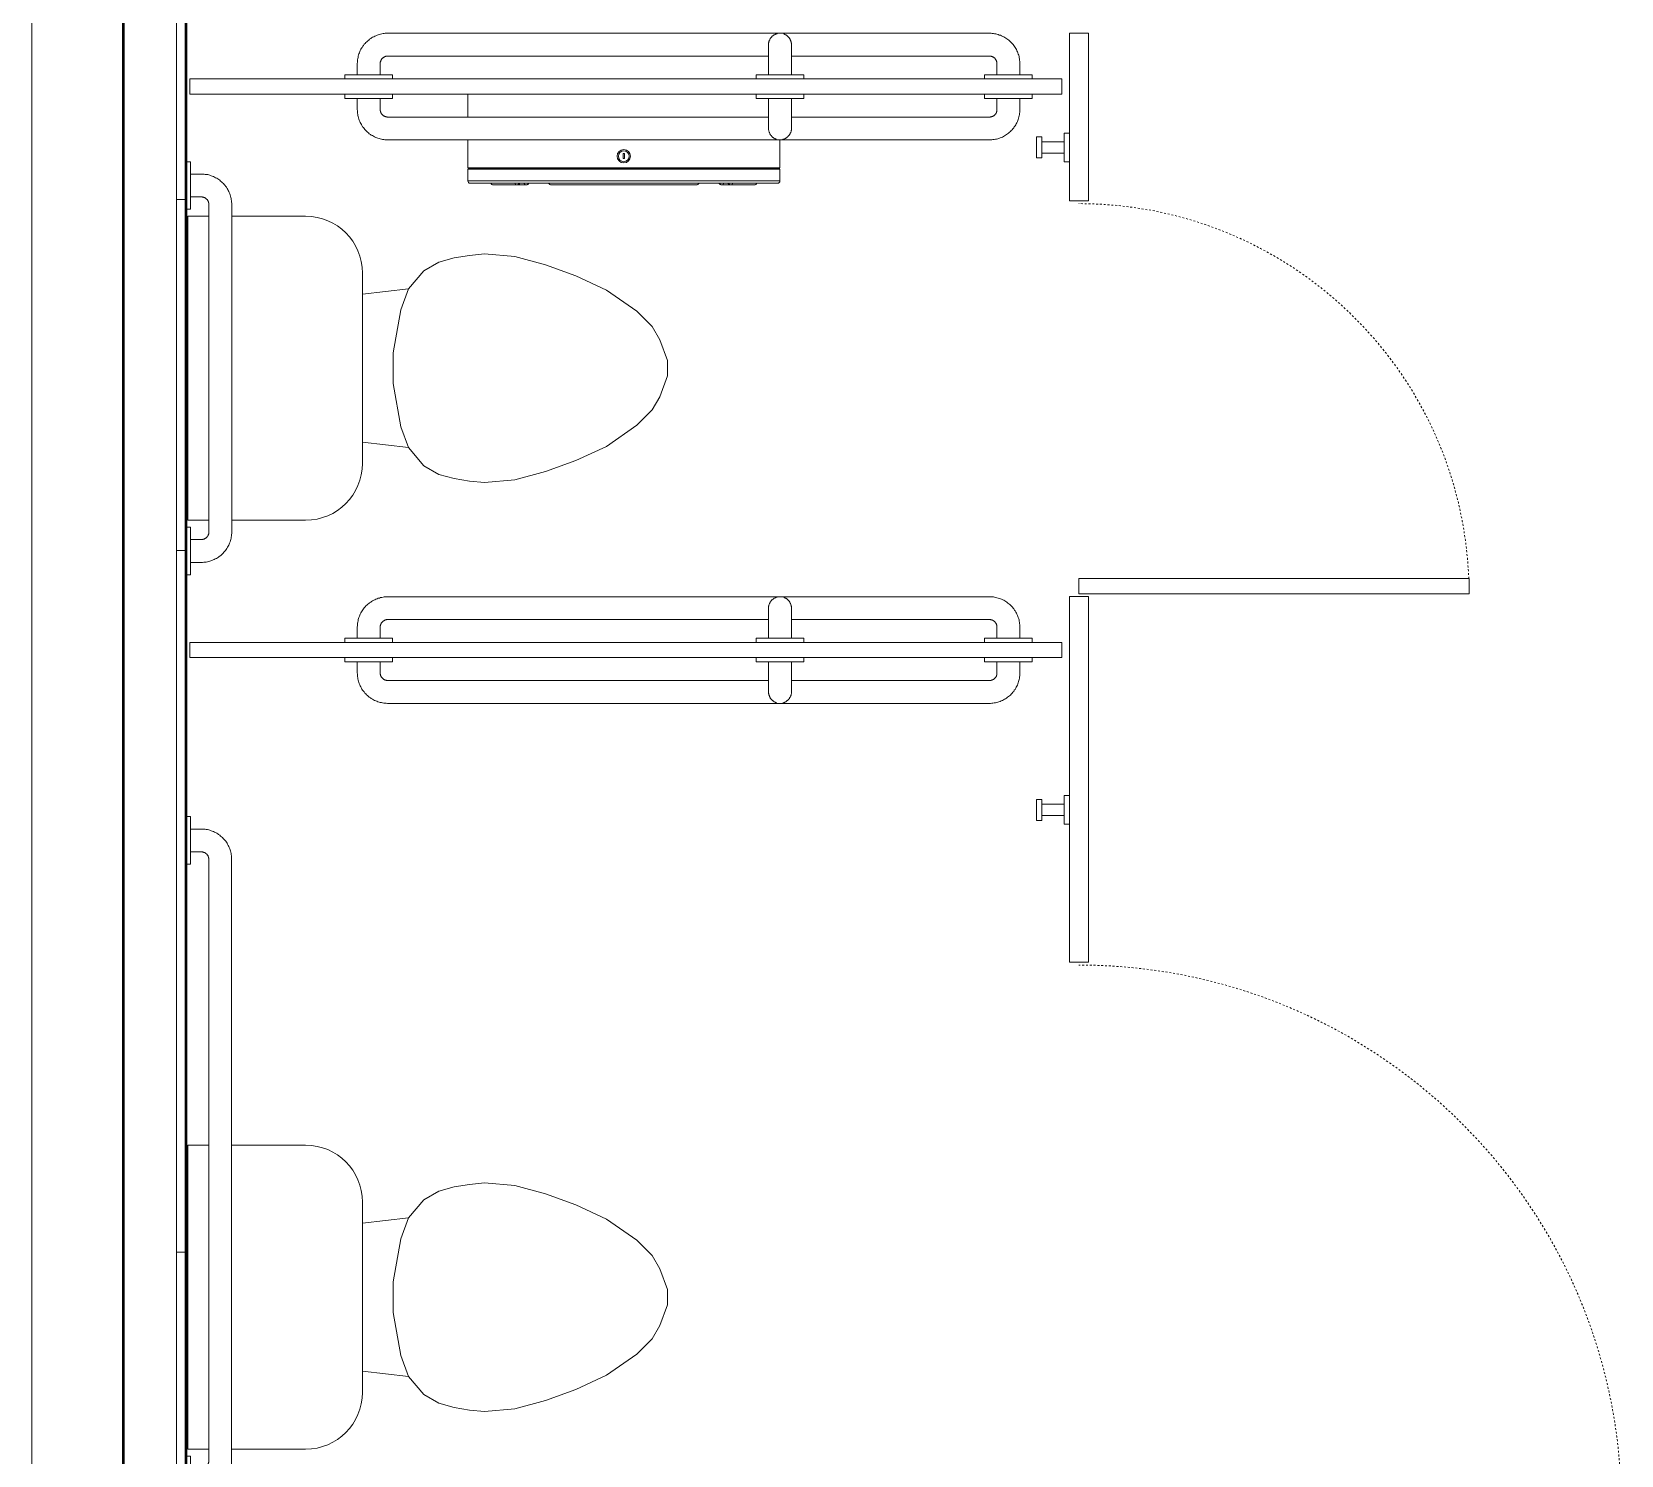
# Model space of a CAD drawing. Header units: inches. Extents: x 23906 to 26716, y -23130 to -20467.
# Drawn here: x 25511.9 to 25616.2, y -22684.7 to -22591.2 of the extents above; entities that cross this region are included whole.
import ezdxf

# ---------------------------------------------------------------- set-up
doc = ezdxf.new("R2010")
doc.units = ezdxf.units.IN
doc.header["$MEASUREMENT"] = 0
doc.linetypes.add('Dash', pattern=[0.25, 0.125, -0.125])
doc.linetypes.add('Dash_2_', pattern=[0.25, 0.125, -0.125])
for name, color, linetype, lineweight in [('A-AREA', 32, 'Continuous', 9), ('A-GENM', 13, 'Continuous', 9), ('A-WALL', 113, 'Continuous', 13), ('A-WALL-PATT', 111, 'Continuous', 50), ('I-WALL', 2, 'Continuous', 13), ('P-SANR-FIXT', 6, 'Continuous', 9), ('Q-SPCQ', 91, 'Continuous', 9), ('Q-SPCQ-HDLN', 91, 'Dash_2_', 9)]:
    doc.layers.add(name, color=color, linetype=linetype, lineweight=lineweight)

# ---------------------------------------------------------------- blocks, each defined once
blk = doc.blocks.new('Toilet-Domestic-3D - Toilet-Domestic-3D-V15-Enlarged First Floor Plan _East_')
at = {"layer": 'P-SANR-FIXT', "color": 7}
for p, q in [((-9.98, 19.48), (9.98, 19.48)), ((-9.98, 18.1), (-9.98, 19.48)), ((9.98, 19.48), (9.98, 18.1)), ((-9.98, 11.75), (-9.98, 16.6)), ((9.98, 16.6), (9.98, 11.75)), ((6.25, 8.02), (-6.25, 8.02)), ((-4.86, 8.02), (-5.21, 5)), ((4.86, 8.02), (5.21, 5)), ((-3.84, 5.5), (-5.21, 5)), ((-1, 6), (-3.84, 5.5)), ((1, 6), (-1, 6)), ((3.84, 5.5), (1, 6)), ((5.21, 5), (3.84, 5.5)), ((-5.21, 5), (-6.4, 4)), ((6.4, 4), (5.21, 5)), ((-6.4, 4), (-6.97, 3)), ((6.97, 3), (6.4, 4)), ((-6.97, 3), (-7.24, 2)), ((7.24, 2), (6.97, 3)), ((-7.24, 2), (-7.41, 1)), ((7.41, 1), (7.24, 2)), ((-7.41, 1), (-7.5, 0)), ((-7.5, 0), (-7.33, -1.99)), ((7.33, -1.99), (7.5, 0)), ((7.5, 0), (7.41, 1)), ((-7.33, -1.99), (-6.79, -4)), ((6.79, -4), (7.33, -1.99)), ((-6.79, -4), (-6.06, -6)), ((6.06, -6), (6.79, -4)), ((-6.06, -6), (-5.13, -8)), ((5.13, -8), (6.06, -6)), ((-5.13, -8), (-3.74, -10)), ((3.74, -10), (5.13, -8)), ((-3.74, -10), (-2.74, -11)), ((2.74, -11), (3.74, -10)), ((-2.74, -11), (-1.87, -11.5)), ((1.87, -11.5), (2.74, -11)), ((-1.87, -11.5), (-0.5, -12)), ((-0.5, -12), (0.5, -12)), ((0.5, -12), (1.87, -11.5))]:
    blk.add_line(p, q, dxfattribs=at)
for centre, start, end in [((-6.25, 11.75), 180, 270), ((6.25, 11.75), 270, 360)]:
    blk.add_arc(centre, 3.73, start, end, dxfattribs=at)
blk = doc.blocks.new('Toilet-Domestic-3D - Toilet-Domestic-3D-V16-Enlarged First Floor Plan _East_')
at = {"layer": 'P-SANR-FIXT', "color": 7}
for p, q in [((-9.98, 19.48), (9.98, 19.48)), ((-9.98, 18.1), (-9.98, 19.48)), ((9.98, 19.48), (9.98, 18.1)), ((-9.98, 11.75), (-9.98, 16.6)), ((9.98, 16.6), (9.98, 11.75)), ((6.25, 8.02), (-6.25, 8.02)), ((-4.86, 8.02), (-5.21, 5)), ((4.86, 8.02), (5.21, 5)), ((-3.84, 5.5), (-5.21, 5)), ((-1, 6), (-3.84, 5.5)), ((1, 6), (-1, 6)), ((3.84, 5.5), (1, 6)), ((5.21, 5), (3.84, 5.5)), ((-5.21, 5), (-6.4, 4)), ((6.4, 4), (5.21, 5)), ((-6.4, 4), (-6.97, 3)), ((6.97, 3), (6.4, 4)), ((-6.97, 3), (-7.24, 2)), ((7.24, 2), (6.97, 3)), ((-7.24, 2), (-7.41, 1)), ((7.41, 1), (7.24, 2)), ((-7.41, 1), (-7.5, 0)), ((-7.5, 0), (-7.33, -1.99)), ((7.33, -1.99), (7.5, 0)), ((7.5, 0), (7.41, 1)), ((-7.33, -1.99), (-6.79, -4)), ((6.79, -4), (7.33, -1.99)), ((-6.79, -4), (-6.06, -6)), ((6.06, -6), (6.79, -4)), ((-6.06, -6), (-5.13, -8)), ((5.13, -8), (6.06, -6)), ((-5.13, -8), (-3.74, -10)), ((3.74, -10), (5.13, -8)), ((-3.74, -10), (-2.74, -11)), ((2.74, -11), (3.74, -10)), ((-2.74, -11), (-1.87, -11.5)), ((1.87, -11.5), (2.74, -11)), ((-1.87, -11.5), (-0.5, -12)), ((-0.5, -12), (0.5, -12)), ((0.5, -12), (1.87, -11.5))]:
    blk.add_line(p, q, dxfattribs=at)
for centre, start, end in [((-6.25, 11.75), 180, 270), ((6.25, 11.75), 270, 360)]:
    blk.add_arc(centre, 3.73, start, end, dxfattribs=at)
blk = doc.blocks.new('Partition-Floor_Braced-Bradley_Corp-St_Stl-ADA-N_Stalls - ADA _optional_ _ n Standard Stalls-320692-Enlarged First Floor Plan _East_')
at = {"layer": 'Q-SPCQ', "color": 7}
for p, q in [((68.5, -0.88), (67.5, -0.88)), ((67.5, -0.88), (67.5, -58.13)), ((68.5, -58.13), (68.5, -0.88)), ((105.5, -0.88), (104.5, -0.88)), ((104.5, -0.88), (104.5, -58.13)), ((105.5, -58.13), (105.5, -0.88)), ((67.5, -58.13), (68.5, -58.13)), ((104.5, -58.13), (105.5, -58.13)), ((71.5, -58.63), (47.5, -58.63)), ((47.5, -58.63), (47.5, -59.88)), ((71.5, -59.88), (71.5, -58.63)), ((72.69, -59.25), (71.69, -59.25)), ((71.69, -59.25), (71.69, -84.87)), ((72.69, -84.87), (72.69, -59.25)), ((97.5, -58.63), (97.5, -59.88)), ((108.5, -58.63), (97.5, -58.63)), ((108.5, -59.88), (108.5, -58.63)), ((47.5, -59.88), (71.5, -59.88)), ((97.5, -59.88), (108.5, -59.88)), ((71.69, -84.87), (72.69, -84.87))]:
    blk.add_line(p, q, dxfattribs=at)
at = {"layer": 'Q-SPCQ-HDLN', "color": 7, "linetype": 'Dash'}
for centre, radius, start in [((11.69, -59.25), 35.62, 271.7908), ((71.69, -59.25), 25.62, 272.2042)]:
    blk.add_arc(centre, radius, start, 360, dxfattribs=at)
blk = doc.blocks.new('817_Grab_Bars - 8170-001420-V22-Enlarged First Floor Plan _East_')
at = {"layer": 'Q-SPCQ', "color": 7}
for p, q in [((25445.95, -22632.3), (25445.95, -22632.58)), ((25447.52, -22632.58), (25445.95, -22632.58)), ((25446.77, -22632.58), (25446.77, -22633.3)), ((25449.08, -22632.58), (25447.52, -22632.58)), ((25448.27, -22633.3), (25448.27, -22632.58)), ((25449.08, -22632.58), (25449.08, -22632.3)), ((25487.95, -22632.3), (25487.95, -22632.58)), ((25489.52, -22632.58), (25487.95, -22632.58)), ((25488.77, -22632.58), (25488.77, -22633.3)), ((25491.08, -22632.58), (25489.52, -22632.58)), ((25490.27, -22633.3), (25490.27, -22632.58)), ((25491.08, -22632.58), (25491.08, -22632.3)), ((25461.77, -22633.8), (25448.77, -22633.8)), ((25488.27, -22633.8), (25463.26, -22633.8)), ((25448.77, -22635.3), (25488.27, -22635.3))]:
    blk.add_line(p, q, dxfattribs=at)
at = {"layer": 'Q-SPCQ', "color": 7, "flags": 128}
for points in [[(25446.77, -22633.3), (25446.77, -22633.38), (25446.77, -22633.46), (25446.78, -22633.54), (25446.79, -22633.62), (25446.81, -22633.7), (25446.82, -22633.78), (25446.84, -22633.86), (25446.87, -22633.93), (25446.89, -22634.01), (25446.92, -22634.08), (25446.96, -22634.15), (25446.99, -22634.23), (25447.03, -22634.3), (25447.07, -22634.37), (25447.11, -22634.43), (25447.16, -22634.5), (25447.21, -22634.56), (25447.26, -22634.62), (25447.32, -22634.68), (25447.37, -22634.74), (25447.43, -22634.79), (25447.49, -22634.84), (25447.55, -22634.89), (25447.62, -22634.94), (25447.68, -22634.99), (25447.75, -22635.03), (25447.82, -22635.07), (25447.89, -22635.1), (25447.97, -22635.14), (25448.04, -22635.17), (25448.12, -22635.19), (25448.19, -22635.22), (25448.27, -22635.24), (25448.35, -22635.26), (25448.43, -22635.27), (25448.5, -22635.29), (25448.58, -22635.29), (25448.66, -22635.3), (25448.74, -22635.3), (25448.77, -22635.3)], [(25448.77, -22633.8), (25448.75, -22633.8), (25448.73, -22633.8), (25448.71, -22633.8), (25448.69, -22633.8), (25448.67, -22633.79), (25448.65, -22633.79), (25448.63, -22633.78), (25448.61, -22633.78), (25448.59, -22633.77), (25448.57, -22633.76), (25448.55, -22633.76), (25448.53, -22633.75), (25448.52, -22633.74), (25448.5, -22633.73), (25448.48, -22633.72), (25448.47, -22633.7), (25448.45, -22633.69), (25448.44, -22633.68), (25448.42, -22633.67), (25448.41, -22633.65), (25448.39, -22633.64), (25448.38, -22633.62), (25448.37, -22633.61), (25448.36, -22633.59), (25448.34, -22633.57), (25448.33, -22633.56), (25448.32, -22633.54), (25448.32, -22633.52), (25448.31, -22633.5), (25448.3, -22633.48), (25448.29, -22633.47), (25448.29, -22633.45), (25448.28, -22633.43), (25448.28, -22633.41), (25448.27, -22633.39), (25448.27, -22633.37), (25448.27, -22633.35), (25448.27, -22633.33), (25448.27, -22633.31), (25448.27, -22633.3)], [(25488.27, -22635.3), (25488.35, -22635.3), (25488.43, -22635.3), (25488.5, -22635.29), (25488.58, -22635.28), (25488.66, -22635.26), (25488.74, -22635.25), (25488.82, -22635.22), (25488.89, -22635.2), (25488.97, -22635.17), (25489.04, -22635.14), (25489.12, -22635.11), (25489.19, -22635.08), (25489.26, -22635.04), (25489.33, -22635), (25489.39, -22634.95), (25489.46, -22634.91), (25489.52, -22634.86), (25489.58, -22634.81), (25489.64, -22634.75), (25489.7, -22634.7), (25489.75, -22634.64), (25489.81, -22634.58), (25489.86, -22634.51), (25489.9, -22634.45), (25489.95, -22634.38), (25489.99, -22634.32), (25490.03, -22634.25), (25490.07, -22634.17), (25490.1, -22634.1), (25490.13, -22634.03), (25490.16, -22633.95), (25490.18, -22633.88), (25490.2, -22633.8), (25490.22, -22633.72), (25490.24, -22633.64), (25490.25, -22633.56), (25490.26, -22633.48), (25490.26, -22633.4), (25490.27, -22633.32), (25490.27, -22633.3)], [(25488.77, -22633.3), (25488.76, -22633.32), (25488.76, -22633.34), (25488.76, -22633.36), (25488.76, -22633.38), (25488.76, -22633.4), (25488.75, -22633.42), (25488.75, -22633.44), (25488.74, -22633.46), (25488.73, -22633.48), (25488.73, -22633.5), (25488.72, -22633.52), (25488.71, -22633.53), (25488.7, -22633.55), (25488.69, -22633.57), (25488.68, -22633.59), (25488.67, -22633.6), (25488.65, -22633.62), (25488.64, -22633.63), (25488.63, -22633.65), (25488.61, -22633.66), (25488.6, -22633.68), (25488.58, -22633.69), (25488.57, -22633.7), (25488.55, -22633.71), (25488.54, -22633.72), (25488.52, -22633.73), (25488.5, -22633.74), (25488.48, -22633.75), (25488.46, -22633.76), (25488.45, -22633.77), (25488.43, -22633.78), (25488.41, -22633.78), (25488.39, -22633.79), (25488.37, -22633.79), (25488.35, -22633.8), (25488.33, -22633.8), (25488.31, -22633.8), (25488.29, -22633.8), (25488.27, -22633.8), (25488.27, -22633.8)]]:
    blk.add_lwpolyline(points, dxfattribs=at)
blk = doc.blocks.new('817_Grab_Bars - 8170-001420-V23-Enlarged First Floor Plan _East_')
at = {"layer": 'Q-SPCQ', "color": 7}
for p, q in [((25488.27, -22628.3), (25448.77, -22628.3)), ((25446.77, -22630.3), (25446.77, -22631.02)), ((25448.27, -22631.02), (25448.27, -22630.3)), ((25448.77, -22629.8), (25461.77, -22629.8)), ((25463.26, -22629.8), (25488.27, -22629.8)), ((25488.77, -22630.3), (25488.77, -22631.02)), ((25490.27, -22631.02), (25490.27, -22630.3)), ((25445.95, -22631.02), (25445.95, -22631.3)), ((25445.95, -22631.02), (25447.52, -22631.02)), ((25447.52, -22631.02), (25449.08, -22631.02)), ((25449.08, -22631.3), (25449.08, -22631.02)), ((25487.95, -22631.02), (25487.95, -22631.3)), ((25487.95, -22631.02), (25489.52, -22631.02)), ((25489.52, -22631.02), (25491.08, -22631.02)), ((25491.08, -22631.3), (25491.08, -22631.02))]:
    blk.add_line(p, q, dxfattribs=at)
at = {"layer": 'Q-SPCQ', "color": 7, "flags": 128}
for points in [[(25448.77, -22628.3), (25448.69, -22628.3), (25448.61, -22628.31), (25448.53, -22628.32), (25448.45, -22628.33), (25448.37, -22628.34), (25448.29, -22628.36), (25448.21, -22628.38), (25448.14, -22628.4), (25448.06, -22628.43), (25447.99, -22628.46), (25447.91, -22628.49), (25447.84, -22628.53), (25447.77, -22628.57), (25447.7, -22628.61), (25447.64, -22628.65), (25447.57, -22628.7), (25447.51, -22628.75), (25447.45, -22628.8), (25447.39, -22628.85), (25447.33, -22628.91), (25447.28, -22628.97), (25447.22, -22629.03), (25447.17, -22629.09), (25447.13, -22629.16), (25447.08, -22629.22), (25447.04, -22629.29), (25447, -22629.36), (25446.97, -22629.43), (25446.93, -22629.5), (25446.9, -22629.58), (25446.87, -22629.65), (25446.85, -22629.73), (25446.83, -22629.81), (25446.81, -22629.88), (25446.79, -22629.96), (25446.78, -22630.04), (25446.77, -22630.12), (25446.77, -22630.2), (25446.77, -22630.28), (25446.77, -22630.3)], [(25490.27, -22630.3), (25490.26, -22630.22), (25490.26, -22630.14), (25490.25, -22630.06), (25490.24, -22629.98), (25490.23, -22629.91), (25490.21, -22629.83), (25490.19, -22629.75), (25490.16, -22629.67), (25490.14, -22629.6), (25490.11, -22629.52), (25490.07, -22629.45), (25490.04, -22629.38), (25490, -22629.31), (25489.96, -22629.24), (25489.92, -22629.17), (25489.87, -22629.11), (25489.82, -22629.05), (25489.77, -22628.98), (25489.71, -22628.92), (25489.66, -22628.87), (25489.6, -22628.81), (25489.54, -22628.76), (25489.48, -22628.71), (25489.41, -22628.66), (25489.35, -22628.62), (25489.28, -22628.58), (25489.21, -22628.54), (25489.14, -22628.5), (25489.06, -22628.47), (25488.99, -22628.44), (25488.91, -22628.41), (25488.84, -22628.39), (25488.76, -22628.37), (25488.68, -22628.35), (25488.61, -22628.33), (25488.53, -22628.32), (25488.45, -22628.31), (25488.37, -22628.31), (25488.29, -22628.3), (25488.27, -22628.3)], [(25448.27, -22630.3), (25448.27, -22630.28), (25448.27, -22630.26), (25448.27, -22630.24), (25448.27, -22630.22), (25448.28, -22630.2), (25448.28, -22630.18), (25448.28, -22630.16), (25448.29, -22630.15), (25448.3, -22630.13), (25448.3, -22630.11), (25448.31, -22630.09), (25448.32, -22630.07), (25448.33, -22630.05), (25448.34, -22630.04), (25448.35, -22630.02), (25448.36, -22630), (25448.38, -22629.99), (25448.39, -22629.97), (25448.4, -22629.96), (25448.42, -22629.94), (25448.43, -22629.93), (25448.45, -22629.92), (25448.46, -22629.91), (25448.48, -22629.89), (25448.5, -22629.88), (25448.51, -22629.87), (25448.53, -22629.86), (25448.55, -22629.85), (25448.57, -22629.84), (25448.58, -22629.84), (25448.6, -22629.83), (25448.62, -22629.82), (25448.64, -22629.82), (25448.66, -22629.81), (25448.68, -22629.81), (25448.7, -22629.81), (25448.72, -22629.8), (25448.74, -22629.8), (25448.76, -22629.8), (25448.77, -22629.8)], [(25488.27, -22629.8), (25488.29, -22629.8), (25488.31, -22629.8), (25488.33, -22629.81), (25488.34, -22629.81), (25488.36, -22629.81), (25488.38, -22629.82), (25488.4, -22629.82), (25488.42, -22629.83), (25488.44, -22629.83), (25488.46, -22629.84), (25488.48, -22629.85), (25488.5, -22629.86), (25488.51, -22629.87), (25488.53, -22629.88), (25488.55, -22629.89), (25488.56, -22629.9), (25488.58, -22629.91), (25488.59, -22629.93), (25488.61, -22629.94), (25488.62, -22629.95), (25488.64, -22629.97), (25488.65, -22629.98), (25488.66, -22630), (25488.67, -22630.02), (25488.69, -22630.03), (25488.7, -22630.05), (25488.71, -22630.07), (25488.72, -22630.08), (25488.72, -22630.1), (25488.73, -22630.12), (25488.74, -22630.14), (25488.74, -22630.16), (25488.75, -22630.18), (25488.75, -22630.2), (25488.76, -22630.22), (25488.76, -22630.24), (25488.76, -22630.26), (25488.76, -22630.28), (25488.77, -22630.3), (25488.77, -22630.3)]]:
    blk.add_lwpolyline(points, dxfattribs=at)
blk = doc.blocks.new('Dispenser-Toilet_Tissue-Frost_Products_LTD_-Jumbo-169 - Steel-Brushed-Stainless_Steel-V25-Enlarged First Floor Plan _East_')
at = {"layer": 'Q-SPCQ', "color": 50, "lineweight": 20}
for p, q in [((25540.52, -22595.3), (25540.52, -22596.8)), ((25540.52, -22598.3), (25540.52, -22600.14)), ((25561.01, -22600.14), (25561.01, -22598.3)), ((25550.72, -22599.21), (25550.72, -22599.54)), ((25550.81, -22599.21), (25550.72, -22599.21)), ((25550.81, -22599.54), (25550.81, -22599.21)), ((25561.01, -22600.14), (25540.52, -22600.14)), ((25540.57, -22600.23), (25540.52, -22600.23)), ((25540.52, -22600.23), (25540.52, -22601)), ((25540.57, -22600.2), (25560.95, -22600.2)), ((25540.57, -22600.2), (25540.57, -22600.23)), ((25560.95, -22600.23), (25540.57, -22600.23)), ((25550.72, -22599.54), (25550.81, -22599.54)), ((25560.95, -22600.23), (25560.95, -22600.2)), ((25561.01, -22600.23), (25560.95, -22600.23)), ((25561.01, -22601), (25561.01, -22600.23)), ((25540.52, -22601), (25561.01, -22601)), ((25540.67, -22601.16), (25542.03, -22601.16)), ((25542.03, -22601.16), (25559.5, -22601.16)), ((25542.19, -22601.26), (25544.36, -22601.26)), ((25544.52, -22601.16), (25545.83, -22601.16)), ((25546.01, -22601.26), (25555.52, -22601.26)), ((25555.7, -22601.16), (25557.01, -22601.16)), ((25557.17, -22601.26), (25559.34, -22601.26)), ((25559.5, -22601.16), (25560.85, -22601.16))]:
    blk.add_line(p, q, dxfattribs=at)
for radius in [0.438, 0.358]:
    blk.add_circle((25550.76, -22599.38), radius, dxfattribs=at)
for centre, radius, start, end in [((25540.58, -22600.14), 0.0601, 180, 267.3185), ((25560.95, -22600.14), 0.06, 270, 0), ((25540.68, -22601), 0.16, 180, 269.0019), ((25542.19, -22601.08), 0.18, 206.3878, 270), ((25543.74, -22601.15), 0.118, 187.6431, 259.1884), ((25543.74, -22601.11), 0.151, 272.679, 340.3653), ((25543.77, -22601.08), 0.18, 270, 333.6084), ((25543.76, -22601.11), 0.151, 273.1667, 340.3726), ((25544.34, -22601.15), 0.119, 188.4805, 259.9599), ((25544.34, -22601.11), 0.151, 272.679, 340.3659), ((25544.35, -22601.11), 0.151, 272.679, 340.3659), ((25544.36, -22601.08), 0.18, 270, 333.6122), ((25546.01, -22601.04), 0.22, 213.0557, 270), ((25555.52, -22601.04), 0.22, 270, 326.9443), ((25557.17, -22601.08), 0.18, 206.3878, 270), ((25557.18, -22601.11), 0.151, 199.6341, 267.321), ((25557.19, -22601.11), 0.151, 199.6341, 267.321), ((25557.19, -22601.15), 0.119, 280.0401, 351.5195), ((25557.76, -22601.08), 0.18, 206.3878, 270), ((25557.77, -22601.11), 0.151, 199.6341, 266.8331), ((25557.79, -22601.11), 0.151, 199.6341, 267.321), ((25557.79, -22601.15), 0.118, 280.8116, 352.3569), ((25559.34, -22601.08), 0.18, 270, 333.6122), ((25560.85, -22601), 0.16, 270, 0)]:
    blk.add_arc(centre, radius, start, end, dxfattribs=at)
blk = doc.blocks.new('817_Grab_Bars - 8170-001420-V28-Enlarged First Floor Plan _East_')
at = {"layer": 'Q-SPCQ', "color": 7}
for p, q in [((25501.52, -22642.74), (25501.23, -22642.74)), ((25501.23, -22644.3), (25501.23, -22642.74)), ((25501.23, -22643.55), (25500.52, -22643.55)), ((25501.23, -22645.87), (25501.23, -22644.3)), ((25500.52, -22645.05), (25501.23, -22645.05)), ((25498.52, -22645.55), (25498.52, -22685.05)), ((25500.02, -22685.05), (25500.02, -22645.55)), ((25501.23, -22645.87), (25501.52, -22645.87)), ((25501.52, -22684.74), (25501.23, -22684.74)), ((25501.23, -22686.3), (25501.23, -22684.74)), ((25501.23, -22685.55), (25500.52, -22685.55)), ((25500.52, -22687.05), (25501.23, -22687.05)), ((25501.23, -22687.87), (25501.23, -22686.3)), ((25501.23, -22687.87), (25501.52, -22687.87))]:
    blk.add_line(p, q, dxfattribs=at)
at = {"layer": 'Q-SPCQ', "color": 7, "flags": 128}
for points in [[(25500.52, -22643.55), (25500.44, -22643.55), (25500.36, -22643.56), (25500.28, -22643.57), (25500.2, -22643.58), (25500.12, -22643.59), (25500.04, -22643.61), (25499.96, -22643.63), (25499.89, -22643.65), (25499.81, -22643.68), (25499.74, -22643.71), (25499.66, -22643.74), (25499.59, -22643.78), (25499.52, -22643.82), (25499.45, -22643.86), (25499.39, -22643.9), (25499.32, -22643.95), (25499.26, -22644), (25499.2, -22644.05), (25499.14, -22644.1), (25499.08, -22644.16), (25499.03, -22644.22), (25498.97, -22644.28), (25498.92, -22644.34), (25498.88, -22644.41), (25498.83, -22644.47), (25498.79, -22644.54), (25498.75, -22644.61), (25498.72, -22644.68), (25498.68, -22644.75), (25498.65, -22644.83), (25498.62, -22644.9), (25498.6, -22644.98), (25498.58, -22645.06), (25498.56, -22645.13), (25498.54, -22645.21), (25498.53, -22645.29), (25498.52, -22645.37), (25498.52, -22645.45), (25498.52, -22645.53), (25498.52, -22645.55)], [(25500.02, -22645.55), (25500.02, -22645.53), (25500.02, -22645.51), (25500.02, -22645.49), (25500.02, -22645.47), (25500.03, -22645.45), (25500.03, -22645.43), (25500.03, -22645.41), (25500.04, -22645.4), (25500.05, -22645.38), (25500.05, -22645.36), (25500.06, -22645.34), (25500.07, -22645.32), (25500.08, -22645.3), (25500.09, -22645.29), (25500.1, -22645.27), (25500.11, -22645.25), (25500.13, -22645.24), (25500.14, -22645.22), (25500.15, -22645.21), (25500.17, -22645.19), (25500.18, -22645.18), (25500.2, -22645.17), (25500.21, -22645.16), (25500.23, -22645.14), (25500.25, -22645.13), (25500.26, -22645.12), (25500.28, -22645.11), (25500.3, -22645.1), (25500.32, -22645.09), (25500.33, -22645.09), (25500.35, -22645.08), (25500.37, -22645.07), (25500.39, -22645.07), (25500.41, -22645.06), (25500.43, -22645.06), (25500.45, -22645.06), (25500.47, -22645.05), (25500.49, -22645.05), (25500.51, -22645.05), (25500.52, -22645.05)], [(25498.52, -22685.05), (25498.52, -22685.13), (25498.52, -22685.21), (25498.53, -22685.29), (25498.54, -22685.37), (25498.56, -22685.45), (25498.57, -22685.53), (25498.59, -22685.61), (25498.62, -22685.68), (25498.64, -22685.76), (25498.67, -22685.83), (25498.71, -22685.9), (25498.74, -22685.98), (25498.78, -22686.05), (25498.82, -22686.12), (25498.86, -22686.18), (25498.91, -22686.25), (25498.96, -22686.31), (25499.01, -22686.37), (25499.07, -22686.43), (25499.12, -22686.49), (25499.18, -22686.54), (25499.24, -22686.59), (25499.3, -22686.64), (25499.37, -22686.69), (25499.43, -22686.74), (25499.5, -22686.78), (25499.57, -22686.82), (25499.64, -22686.85), (25499.72, -22686.89), (25499.79, -22686.92), (25499.87, -22686.94), (25499.94, -22686.97), (25500.02, -22686.99), (25500.1, -22687.01), (25500.18, -22687.02), (25500.25, -22687.04), (25500.33, -22687.04), (25500.41, -22687.05), (25500.49, -22687.05), (25500.52, -22687.05)], [(25500.52, -22685.55), (25500.5, -22685.55), (25500.48, -22685.55), (25500.46, -22685.55), (25500.44, -22685.55), (25500.42, -22685.54), (25500.4, -22685.54), (25500.38, -22685.53), (25500.36, -22685.53), (25500.34, -22685.52), (25500.32, -22685.51), (25500.3, -22685.51), (25500.28, -22685.5), (25500.27, -22685.49), (25500.25, -22685.48), (25500.23, -22685.47), (25500.22, -22685.45), (25500.2, -22685.44), (25500.19, -22685.43), (25500.17, -22685.42), (25500.16, -22685.4), (25500.14, -22685.39), (25500.13, -22685.37), (25500.12, -22685.36), (25500.11, -22685.34), (25500.09, -22685.32), (25500.08, -22685.31), (25500.07, -22685.29), (25500.07, -22685.27), (25500.06, -22685.25), (25500.05, -22685.23), (25500.04, -22685.22), (25500.04, -22685.2), (25500.03, -22685.18), (25500.03, -22685.16), (25500.02, -22685.14), (25500.02, -22685.12), (25500.02, -22685.1), (25500.02, -22685.08), (25500.02, -22685.06), (25500.02, -22685.05)]]:
    blk.add_lwpolyline(points, dxfattribs=at)
blk = doc.blocks.new('817_Grab_Bars - 8170-001240-25748-Enlarged First Floor Plan _East_')
at = {"layer": 'Q-SPCQ', "color": 7}
for p, q in [((25395.89, -22754.8), (25395.61, -22754.8)), ((25395.61, -22756.36), (25395.61, -22754.8)), ((25395.61, -22755.61), (25394.89, -22755.61)), ((25395.61, -22757.92), (25395.61, -22756.36)), ((25392.89, -22757.61), (25392.89, -22779.11)), ((25394.39, -22779.11), (25394.39, -22757.61)), ((25394.89, -22757.11), (25395.61, -22757.11)), ((25395.61, -22757.92), (25395.89, -22757.92)), ((25395.89, -22778.8), (25395.61, -22778.8)), ((25395.61, -22780.36), (25395.61, -22778.8)), ((25395.61, -22779.61), (25394.89, -22779.61)), ((25395.61, -22781.92), (25395.61, -22780.36)), ((25394.89, -22781.11), (25395.61, -22781.11)), ((25395.61, -22781.92), (25395.89, -22781.92))]:
    blk.add_line(p, q, dxfattribs=at)
at = {"layer": 'Q-SPCQ', "color": 7, "flags": 128}
for points in [[(25394.89, -22755.61), (25394.81, -22755.61), (25394.73, -22755.62), (25394.65, -22755.62), (25394.57, -22755.63), (25394.49, -22755.65), (25394.41, -22755.67), (25394.34, -22755.69), (25394.26, -22755.71), (25394.19, -22755.74), (25394.11, -22755.77), (25394.04, -22755.8), (25393.97, -22755.84), (25393.9, -22755.87), (25393.83, -22755.91), (25393.76, -22755.96), (25393.7, -22756.01), (25393.63, -22756.05), (25393.57, -22756.11), (25393.51, -22756.16), (25393.46, -22756.22), (25393.4, -22756.27), (25393.35, -22756.34), (25393.3, -22756.4), (25393.25, -22756.46), (25393.21, -22756.53), (25393.17, -22756.6), (25393.13, -22756.67), (25393.09, -22756.74), (25393.06, -22756.81), (25393.03, -22756.88), (25393, -22756.96), (25392.97, -22757.04), (25392.95, -22757.11), (25392.93, -22757.19), (25392.92, -22757.27), (25392.91, -22757.35), (25392.9, -22757.43), (25392.89, -22757.51), (25392.89, -22757.59), (25392.89, -22757.61)], [(25394.39, -22757.61), (25394.39, -22757.59), (25394.39, -22757.57), (25394.39, -22757.55), (25394.4, -22757.53), (25394.4, -22757.51), (25394.4, -22757.49), (25394.41, -22757.47), (25394.42, -22757.45), (25394.42, -22757.43), (25394.43, -22757.41), (25394.44, -22757.4), (25394.45, -22757.38), (25394.46, -22757.36), (25394.47, -22757.34), (25394.48, -22757.33), (25394.49, -22757.31), (25394.5, -22757.3), (25394.51, -22757.28), (25394.53, -22757.26), (25394.54, -22757.25), (25394.56, -22757.24), (25394.57, -22757.22), (25394.59, -22757.21), (25394.6, -22757.2), (25394.62, -22757.19), (25394.64, -22757.18), (25394.65, -22757.17), (25394.67, -22757.16), (25394.69, -22757.15), (25394.71, -22757.14), (25394.73, -22757.14), (25394.75, -22757.13), (25394.77, -22757.13), (25394.79, -22757.12), (25394.81, -22757.12), (25394.83, -22757.11), (25394.84, -22757.11), (25394.86, -22757.11), (25394.88, -22757.11), (25394.89, -22757.11)], [(25392.89, -22779.11), (25392.89, -22779.19), (25392.9, -22779.27), (25392.9, -22779.35), (25392.92, -22779.43), (25392.93, -22779.51), (25392.95, -22779.58), (25392.97, -22779.66), (25392.99, -22779.74), (25393.02, -22779.81), (25393.05, -22779.89), (25393.08, -22779.96), (25393.12, -22780.03), (25393.15, -22780.1), (25393.2, -22780.17), (25393.24, -22780.24), (25393.29, -22780.3), (25393.34, -22780.37), (25393.39, -22780.43), (25393.44, -22780.49), (25393.5, -22780.54), (25393.56, -22780.6), (25393.62, -22780.65), (25393.68, -22780.7), (25393.74, -22780.75), (25393.81, -22780.79), (25393.88, -22780.83), (25393.95, -22780.87), (25394.02, -22780.91), (25394.09, -22780.94), (25394.17, -22780.97), (25394.24, -22781), (25394.32, -22781.03), (25394.39, -22781.05), (25394.47, -22781.07), (25394.55, -22781.08), (25394.63, -22781.09), (25394.71, -22781.1), (25394.79, -22781.11), (25394.87, -22781.11), (25394.89, -22781.11)], [(25394.89, -22779.61), (25394.87, -22779.61), (25394.85, -22779.61), (25394.83, -22779.61), (25394.81, -22779.6), (25394.79, -22779.6), (25394.77, -22779.6), (25394.75, -22779.59), (25394.73, -22779.58), (25394.71, -22779.58), (25394.7, -22779.57), (25394.68, -22779.56), (25394.66, -22779.55), (25394.64, -22779.54), (25394.62, -22779.53), (25394.61, -22779.52), (25394.59, -22779.51), (25394.58, -22779.5), (25394.56, -22779.49), (25394.55, -22779.47), (25394.53, -22779.46), (25394.52, -22779.44), (25394.5, -22779.43), (25394.49, -22779.41), (25394.48, -22779.4), (25394.47, -22779.38), (25394.46, -22779.36), (25394.45, -22779.35), (25394.44, -22779.33), (25394.43, -22779.31), (25394.42, -22779.29), (25394.42, -22779.27), (25394.41, -22779.25), (25394.41, -22779.23), (25394.4, -22779.21), (25394.4, -22779.19), (25394.39, -22779.17), (25394.39, -22779.15), (25394.39, -22779.13), (25394.39, -22779.11), (25394.39, -22779.11)]]:
    blk.add_lwpolyline(points, dxfattribs=at)
blk = doc.blocks.new('817_Grab_Bars - 8170-001180-V30-Enlarged First Floor Plan _East_')
at = {"layer": 'Q-SPCQ', "color": 7}
for p, q in [((25460.95, -22632.3), (25460.95, -22632.58)), ((25464.08, -22632.58), (25460.95, -22632.58)), ((25461.77, -22632.58), (25461.77, -22633.3)), ((25463.27, -22633.3), (25463.27, -22632.58)), ((25464.08, -22632.58), (25464.08, -22632.3))]:
    blk.add_line(p, q, dxfattribs=at)
at = {"layer": 'Q-SPCQ', "color": 7, "flags": 128}
for points in [[(25461.77, -22633.3), (25461.77, -22633.35), (25461.77, -22633.4), (25461.77, -22633.45), (25461.77, -22633.5), (25461.77, -22633.55), (25461.77, -22633.6), (25461.77, -22633.65), (25461.77, -22633.7), (25461.77, -22633.74), (25461.77, -22633.79), (25461.77, -22633.84), (25461.77, -22633.88), (25461.77, -22633.92), (25461.77, -22633.97), (25461.77, -22634.01), (25461.77, -22634.05), (25461.77, -22634.09), (25461.77, -22634.13), (25461.77, -22634.16), (25461.77, -22634.2), (25461.77, -22634.23), (25461.77, -22634.27), (25461.77, -22634.3), (25461.77, -22634.33), (25461.77, -22634.35), (25461.77, -22634.38), (25461.77, -22634.41), (25461.77, -22634.43), (25461.77, -22634.45), (25461.77, -22634.47), (25461.77, -22634.49), (25461.77, -22634.5), (25461.77, -22634.51), (25461.77, -22634.53), (25461.77, -22634.53), (25461.77, -22634.54), (25461.77, -22634.55), (25461.77, -22634.55), (25461.77, -22634.55)], [(25461.77, -22633.89), (25461.77, -22633.85), (25461.77, -22633.8), (25461.77, -22633.76), (25461.77, -22633.71), (25461.77, -22633.66), (25461.77, -22633.61), (25461.77, -22633.56), (25461.77, -22633.52), (25461.77, -22633.47), (25461.77, -22633.42), (25461.77, -22633.37), (25461.77, -22633.32)], [(25463.27, -22634.55), (25463.27, -22634.55), (25463.27, -22634.55), (25463.27, -22634.54), (25463.27, -22634.54), (25463.27, -22634.53), (25463.27, -22634.52), (25463.27, -22634.5), (25463.27, -22634.49), (25463.27, -22634.47), (25463.27, -22634.45), (25463.27, -22634.43), (25463.27, -22634.41), (25463.27, -22634.39), (25463.27, -22634.36), (25463.27, -22634.33), (25463.27, -22634.31), (25463.27, -22634.27), (25463.27, -22634.24), (25463.27, -22634.21), (25463.27, -22634.17), (25463.27, -22634.14), (25463.27, -22634.1), (25463.27, -22634.06), (25463.27, -22634.02), (25463.27, -22633.98), (25463.27, -22633.94), (25463.27, -22633.89), (25463.27, -22633.85), (25463.27, -22633.8), (25463.27, -22633.76), (25463.27, -22633.71), (25463.27, -22633.66), (25463.27, -22633.61), (25463.27, -22633.56), (25463.27, -22633.52), (25463.27, -22633.47), (25463.27, -22633.42), (25463.27, -22633.37), (25463.27, -22633.32), (25463.27, -22633.3)], [(25463.27, -22633.3), (25463.27, -22633.35), (25463.27, -22633.4), (25463.27, -22633.45), (25463.27, -22633.5), (25463.27, -22633.55), (25463.27, -22633.6)], [(25461.77, -22634.55), (25461.77, -22634.55), (25461.77, -22634.55), (25461.77, -22634.54), (25461.77, -22634.54), (25461.77, -22634.53), (25461.77, -22634.52), (25461.77, -22634.5), (25461.77, -22634.49), (25461.77, -22634.47), (25461.77, -22634.45), (25461.77, -22634.43), (25461.77, -22634.41), (25461.77, -22634.39), (25461.77, -22634.36), (25461.77, -22634.33), (25461.77, -22634.31), (25461.77, -22634.27), (25461.77, -22634.24), (25461.77, -22634.21), (25461.77, -22634.17), (25461.77, -22634.14), (25461.77, -22634.1), (25461.77, -22634.06), (25461.77, -22634.02), (25461.77, -22633.98)], [(25462.28, -22635.26), (25462.25, -22635.25), (25462.22, -22635.24), (25462.2, -22635.23), (25462.17, -22635.22), (25462.14, -22635.2), (25462.12, -22635.19), (25462.09, -22635.17), (25462.07, -22635.15), (25462.04, -22635.14), (25462.02, -22635.12), (25462, -22635.1), (25461.98, -22635.08), (25461.96, -22635.05), (25461.94, -22635.03), (25461.92, -22635.01), (25461.9, -22634.98), (25461.88, -22634.96), (25461.87, -22634.93), (25461.85, -22634.91), (25461.84, -22634.88), (25461.83, -22634.85), (25461.82, -22634.82), (25461.81, -22634.8), (25461.8, -22634.77), (25461.79, -22634.74), (25461.78, -22634.71), (25461.78, -22634.68), (25461.77, -22634.65), (25461.77, -22634.62), (25461.77, -22634.59), (25461.77, -22634.56), (25461.77, -22634.55)], [(25463.27, -22634.55), (25463.26, -22634.58), (25463.26, -22634.61), (25463.26, -22634.64), (25463.26, -22634.67), (25463.25, -22634.7), (25463.24, -22634.73), (25463.24, -22634.76), (25463.23, -22634.79), (25463.22, -22634.82), (25463.21, -22634.84), (25463.19, -22634.87), (25463.18, -22634.9), (25463.17, -22634.93), (25463.15, -22634.95), (25463.13, -22634.98), (25463.12, -22635), (25463.1, -22635.02), (25463.08, -22635.05), (25463.06, -22635.07), (25463.04, -22635.09), (25463.02, -22635.11), (25462.99, -22635.13), (25462.97, -22635.15), (25462.95, -22635.17), (25462.92, -22635.18), (25462.89, -22635.2), (25462.87, -22635.21), (25462.84, -22635.23), (25462.81, -22635.24), (25462.79, -22635.25), (25462.76, -22635.26), (25462.73, -22635.27), (25462.7, -22635.28)], [(25463.27, -22633.97), (25463.27, -22634.01), (25463.27, -22634.05), (25463.27, -22634.09), (25463.27, -22634.13), (25463.27, -22634.16), (25463.27, -22634.2), (25463.27, -22634.23), (25463.27, -22634.27), (25463.27, -22634.3), (25463.27, -22634.33), (25463.27, -22634.35), (25463.27, -22634.38), (25463.27, -22634.41), (25463.27, -22634.43), (25463.27, -22634.45), (25463.27, -22634.47), (25463.27, -22634.49), (25463.27, -22634.5), (25463.27, -22634.51), (25463.27, -22634.53), (25463.27, -22634.53), (25463.27, -22634.54), (25463.27, -22634.55), (25463.27, -22634.55), (25463.27, -22634.55)]]:
    blk.add_lwpolyline(points, dxfattribs=at)
blk = doc.blocks.new('817_Grab_Bars - 8170-001180-V31-Enlarged First Floor Plan _East_')
at = {"layer": 'Q-SPCQ', "color": 7}
for p, q in [((25560.27, -22630.3), (25560.27, -22631.02)), ((25561.77, -22631.02), (25561.77, -22630.3)), ((25559.45, -22631.02), (25559.45, -22631.3)), ((25559.45, -22631.02), (25562.58, -22631.02)), ((25562.58, -22631.3), (25562.58, -22631.02))]:
    blk.add_line(p, q, dxfattribs=at)
at = {"layer": 'Q-SPCQ', "color": 7, "flags": 128}
for points in [[(25560.27, -22629.05), (25560.27, -22629.02), (25560.27, -22628.99), (25560.27, -22628.96), (25560.27, -22628.93), (25560.28, -22628.9), (25560.29, -22628.87), (25560.29, -22628.85), (25560.3, -22628.82), (25560.31, -22628.79), (25560.32, -22628.76), (25560.34, -22628.73), (25560.35, -22628.71), (25560.36, -22628.68), (25560.38, -22628.65), (25560.4, -22628.63), (25560.41, -22628.6), (25560.43, -22628.58), (25560.45, -22628.56), (25560.47, -22628.54), (25560.49, -22628.51), (25560.51, -22628.49), (25560.54, -22628.47), (25560.56, -22628.46), (25560.59, -22628.44), (25560.61, -22628.42), (25560.64, -22628.41), (25560.66, -22628.39), (25560.69, -22628.38), (25560.72, -22628.37), (25560.74, -22628.35), (25560.77, -22628.34), (25560.8, -22628.33), (25560.83, -22628.33)], [(25561.25, -22628.34), (25561.28, -22628.35), (25561.31, -22628.36), (25561.33, -22628.37), (25561.36, -22628.39), (25561.39, -22628.4), (25561.41, -22628.42), (25561.44, -22628.43), (25561.46, -22628.45), (25561.49, -22628.47), (25561.51, -22628.49), (25561.53, -22628.51), (25561.55, -22628.53), (25561.57, -22628.55), (25561.59, -22628.57), (25561.61, -22628.6), (25561.63, -22628.62), (25561.65, -22628.65), (25561.66, -22628.67), (25561.68, -22628.7), (25561.69, -22628.73), (25561.7, -22628.75), (25561.71, -22628.78), (25561.72, -22628.81), (25561.73, -22628.84), (25561.74, -22628.87), (25561.75, -22628.9), (25561.75, -22628.93), (25561.76, -22628.95), (25561.76, -22628.98), (25561.76, -22629.01), (25561.77, -22629.04), (25561.77, -22629.05)], [(25560.27, -22629.05), (25560.27, -22629.05), (25560.27, -22629.06), (25560.27, -22629.06), (25560.27, -22629.07), (25560.27, -22629.08), (25560.27, -22629.09), (25560.27, -22629.1), (25560.27, -22629.12), (25560.27, -22629.13), (25560.27, -22629.15), (25560.27, -22629.17), (25560.27, -22629.19), (25560.27, -22629.22), (25560.27, -22629.24), (25560.27, -22629.27), (25560.27, -22629.3), (25560.27, -22629.33), (25560.27, -22629.36), (25560.27, -22629.4), (25560.27, -22629.43), (25560.27, -22629.47), (25560.27, -22629.51), (25560.27, -22629.55), (25560.27, -22629.59), (25560.27, -22629.63), (25560.27, -22629.67), (25560.27, -22629.71), (25560.27, -22629.76), (25560.27, -22629.8), (25560.27, -22629.85), (25560.27, -22629.9), (25560.27, -22629.94), (25560.27, -22629.99), (25560.27, -22630.04), (25560.27, -22630.09), (25560.27, -22630.14), (25560.27, -22630.19), (25560.27, -22630.24), (25560.27, -22630.29), (25560.27, -22630.3)], [(25560.27, -22629.65), (25560.27, -22629.64), (25560.27, -22629.6), (25560.27, -22629.56), (25560.27, -22629.52), (25560.27, -22629.48), (25560.27, -22629.44), (25560.27, -22629.41), (25560.27, -22629.37), (25560.27, -22629.34), (25560.27, -22629.31), (25560.27, -22629.28), (25560.27, -22629.25), (25560.27, -22629.22), (25560.27, -22629.2), (25560.27, -22629.18), (25560.27, -22629.16), (25560.27, -22629.14), (25560.27, -22629.12), (25560.27, -22629.11), (25560.27, -22629.09), (25560.27, -22629.08), (25560.27, -22629.07), (25560.27, -22629.06), (25560.27, -22629.06), (25560.27, -22629.05), (25560.27, -22629.05)], [(25561.77, -22630.3), (25561.77, -22630.25), (25561.77, -22630.2), (25561.77, -22630.15), (25561.77, -22630.1), (25561.77, -22630.05), (25561.77, -22630.01), (25561.77, -22629.96), (25561.77, -22629.91), (25561.77, -22629.86), (25561.77, -22629.82), (25561.77, -22629.77), (25561.77, -22629.73), (25561.77, -22629.68), (25561.77, -22629.64), (25561.77, -22629.6), (25561.77, -22629.56), (25561.77, -22629.52), (25561.77, -22629.48), (25561.77, -22629.44), (25561.77, -22629.41), (25561.77, -22629.37), (25561.77, -22629.34), (25561.77, -22629.31), (25561.77, -22629.28), (25561.77, -22629.25), (25561.77, -22629.22), (25561.77, -22629.2), (25561.77, -22629.18), (25561.77, -22629.16), (25561.77, -22629.14), (25561.77, -22629.12), (25561.77, -22629.11), (25561.77, -22629.09), (25561.77, -22629.08), (25561.77, -22629.07), (25561.77, -22629.06), (25561.77, -22629.06), (25561.77, -22629.05), (25561.77, -22629.05)], [(25561.77, -22629.05), (25561.77, -22629.05), (25561.77, -22629.06), (25561.77, -22629.06), (25561.77, -22629.07), (25561.77, -22629.08), (25561.77, -22629.09), (25561.77, -22629.1), (25561.77, -22629.12), (25561.77, -22629.13), (25561.77, -22629.15), (25561.77, -22629.17), (25561.77, -22629.19), (25561.77, -22629.22), (25561.77, -22629.24), (25561.77, -22629.27), (25561.77, -22629.3), (25561.77, -22629.33), (25561.77, -22629.36), (25561.77, -22629.4), (25561.77, -22629.43), (25561.77, -22629.47), (25561.77, -22629.51), (25561.77, -22629.55), (25561.77, -22629.59), (25561.77, -22629.63)], [(25561.77, -22629.71), (25561.77, -22629.76), (25561.77, -22629.8), (25561.77, -22629.85), (25561.77, -22629.9), (25561.77, -22629.94), (25561.77, -22629.99), (25561.77, -22630.04), (25561.77, -22630.09), (25561.77, -22630.14), (25561.77, -22630.19), (25561.77, -22630.24), (25561.77, -22630.29)], [(25560.27, -22630.3), (25560.27, -22630.25), (25560.27, -22630.2), (25560.27, -22630.15), (25560.27, -22630.1), (25560.27, -22630.05), (25560.27, -22630.01)]]:
    blk.add_lwpolyline(points, dxfattribs=at)
blk = doc.blocks.new('Robe_hook_5552 - Coat_hook_5552-V33-Enlarged First Floor Plan _East_')
at = {"layer": 'A-GENM', "color": 7}
for p, q in [((-0.94, 0), (-0.94, -0.35)), ((-0.94, -0.35), (0.94, -0.35)), ((-0.37, -1.81), (-0.37, -0.35)), ((0.38, -1.81), (0.38, -0.35)), ((0.94, -0.35), (0.94, 0)), ((-0.69, -2.16), (-0.69, -1.81)), ((-0.69, -1.81), (0.69, -1.81)), ((0.69, -1.81), (0.69, -2.16)), ((0.69, -2.16), (-0.69, -2.16))]:
    blk.add_line(p, q, dxfattribs=at)
blk = doc.blocks.new('Locker Rooms and Restrooms_rvt-1-Enlarged First Floor Plan _East_')
at = {"layer": 'A-WALL-PATT', "lineweight": 9}
h = blk.add_hatch(dxfattribs=at)
h.set_pattern_fill('FP_8', style=0, pattern_type=2)
h.set_pattern_definition([(0, (0, 0), (30.72, 7.68), [1.267, -21.773, 1.267, -21.773, -122.88]), (0, (0, 0), (30.72, 7.68), [-46.08, 1.267, -44.813, 1.267, -21.773, -53.76]), (0, (0, 0), (30.72, 7.68), [-115.2, 1.267, -14.093, 1.267, -37.133]), (120, (11.52, 3.84), (-22.0110751, 22.7643004), [1.267, -21.773, 1.267, -21.773, -122.88]), (120, (11.52, 3.84), (-22.0110751, 22.7643004), [-46.08, 1.267, -44.813, 1.267, -21.773, -53.76]), (120, (11.52, 3.84), (-22.0110751, 22.7643004), [-115.2, 1.267, -14.093, 1.267, -37.133]), (240, (15.36, 19.2), (-8.7089249, -30.4443004), [1.267, -21.773, 1.267, -21.773, -122.88]), (240, (15.36, 19.2), (-8.7089249, -30.4443004), [-46.08, 1.267, -44.813, 1.267, -21.773, -53.76]), (240, (15.36, 19.2), (-8.7089249, -30.4443004), [-115.2, 1.267, -14.093, 1.267, -37.133])])
h.paths.add_polyline_path([(25521.39, -22691.3), (25522.02, -22691.3), (25522.02, -22435.18), (25521.39, -22435.18), (25521.39, -22685.33)], flags=0)
at = {"layer": 'A-WALL', "color": 10}
blk.add_line((25521.39, -22435.18), (25521.39, -22691.3), dxfattribs=at)
at = {"layer": 'I-WALL', "color": 250, "lineweight": 50}
for p, q in [((25517.89, -22435.18), (25517.89, -22695.43)), ((25522.02, -22691.3), (25522.02, -22435.18))]:
    blk.add_line(p, q, dxfattribs=at)
at = {"color": 10, "lineweight": 13}
for name, p, rotation in [('Partition-Floor_Braced-Bradley_Corp-St_Stl-ADA-N_Stalls - ADA _optional_ _ n Standard Stalls-320692-Enlarged First Floor Plan _East_', (25521.39, -22699.8), 90.00000000000044), ('817_Grab_Bars - 8170-001420-V22-Enlarged First Floor Plan _East_', (51023.53, -45226.61), 180), ('817_Grab_Bars - 8170-001180-V30-Enlarged First Floor Plan _East_', (51023.53, -45226.61), 180), ('817_Grab_Bars - 8170-001420-V23-Enlarged First Floor Plan _East_', (51023.53, -45226.61), 180), ('Robe_hook_5552 - Coat_hook_5552-V33-Enlarged First Floor Plan _East_', (25580.02, -22598.8), 269.9999999999997), ('817_Grab_Bars - 8170-001240-25748-Enlarged First Floor Plan _East_', (50917.91, -45381.66), 180), ('Toilet-Domestic-3D - Toilet-Domestic-3D-V16-Enlarged First Floor Plan _East_', (25541.62, -22613.3), 89.99999999999991), ('817_Grab_Bars - 8170-001420-V22-Enlarged First Floor Plan _East_', (51023.53, -45263.61), 180), ('817_Grab_Bars - 8170-001420-V23-Enlarged First Floor Plan _East_', (51023.53, -45263.61), 180), ('Robe_hook_5552 - Coat_hook_5552-V33-Enlarged First Floor Plan _East_', (25580.02, -22642.3), 269.9999999999997), ('817_Grab_Bars - 8170-001420-V28-Enlarged First Floor Plan _East_', (51023.53, -45330.61), 180), ('Toilet-Domestic-3D - Toilet-Domestic-3D-V15-Enlarged First Floor Plan _East_', (25541.62, -22674.3), 89.99999999999991)]:
    blk.add_blockref(name, p, dxfattribs=dict(at, rotation=rotation))
for name, p in [('Dispenser-Toilet_Tissue-Frost_Products_LTD_-Jumbo-169 - Steel-Brushed-Stainless_Steel-V25-Enlarged First Floor Plan _East_', (0, 0)), ('817_Grab_Bars - 8170-001180-V30-Enlarged First Floor Plan _East_', (98.5, 37)), ('817_Grab_Bars - 8170-001180-V31-Enlarged First Floor Plan _East_', (0, 0)), ('817_Grab_Bars - 8170-001180-V30-Enlarged First Floor Plan _East_', (98.5, 0))]:
    blk.add_blockref(name, p, dxfattribs=at)

msp = doc.modelspace()

# ---------------------------------------------------------------- linework, layer by layer
at = {"layer": 'A-AREA'}
msp.add_line((25511.89, -22435.18), (25511.89, -22787.31), dxfattribs=at)

# ---------------------------------------------------------------- block references
at = {"lineweight": 5}
msp.add_blockref('Locker Rooms and Restrooms_rvt-1-Enlarged First Floor Plan _East_', (0, 0), dxfattribs=at)

doc.saveas('drawing.dxf')
